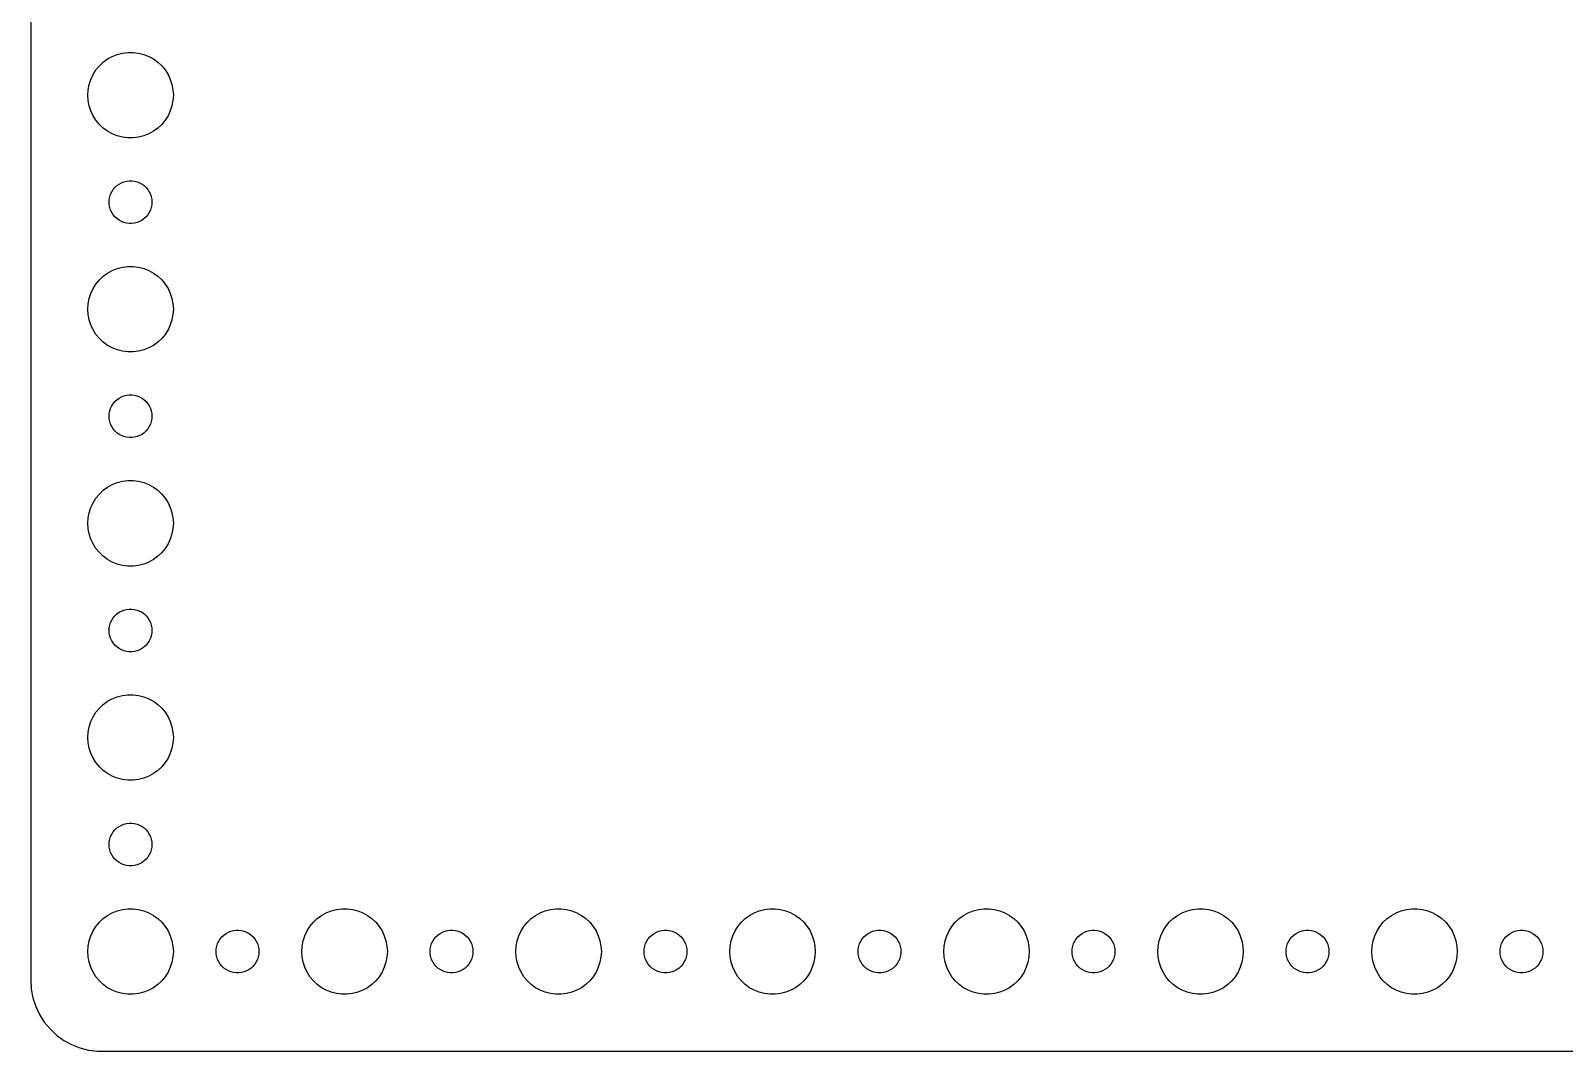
# Model space of a CAD drawing. Header units: metres. Extents: x -112 to 112, y -74 to 74.
# Drawn here: x -112 to -4.5, y -74.5 to -3 of the extents above; entities that cross this region are included whole.
import ezdxf

# ---------------------------------------------------------------- set-up
doc = ezdxf.new("R2010")
doc.units = ezdxf.units.M

msp = doc.modelspace()

# ---------------------------------------------------------------- linework, layer by layer
for p, q in [((-112, 69.5), (-112, -69.5)), ((-107.187, -5.44635), (-106.912, -5.18845)), ((-106.912, -5.18845), (-106.607, -4.96701)), ((-106.607, -4.96701), (-106.277, -4.78551)), ((-106.277, -4.78551), (-105.927, -4.64682)), ((-105.927, -4.64682), (-105.562, -4.55313)), ((-105.562, -4.55313), (-105.188, -4.50591)), ((-105.188, -4.50591), (-104.812, -4.50591)), ((-104.812, -4.50591), (-104.438, -4.55313)), ((-104.438, -4.55313), (-104.073, -4.64682)), ((-104.073, -4.64682), (-103.723, -4.78551)), ((-103.723, -4.78551), (-103.393, -4.96701)), ((-103.393, -4.96701), (-103.088, -5.18845)), ((-103.088, -5.18845), (-102.813, -5.44635)), ((-107.906, -6.75392), (-107.789, -6.39561)), ((-107.789, -6.39561), (-107.629, -6.05473)), ((-107.629, -6.05473), (-107.427, -5.73663)), ((-107.427, -5.73663), (-107.187, -5.44635)), ((-102.813, -5.44635), (-102.573, -5.73663)), ((-102.573, -5.73663), (-102.371, -6.05473)), ((-102.371, -6.05473), (-102.211, -6.39561)), ((-102.211, -6.39561), (-102.094, -6.75392)), ((-108, -7.5), (-107.976, -7.12399)), ((-107.976, -7.87599), (-108, -7.5)), ((-107.976, -7.12399), (-107.906, -6.75392)), ((-102.094, -6.75392), (-102.024, -7.12399)), ((-102.024, -7.12399), (-102, -7.5)), ((-102, -7.5), (-102.024, -7.87599)), ((-107.906, -8.24606), (-107.976, -7.87599)), ((-107.789, -8.60437), (-107.906, -8.24606)), ((-102.094, -8.24606), (-102.211, -8.60437)), ((-102.024, -7.87599), (-102.094, -8.24606)), ((-107.629, -8.94525), (-107.789, -8.60437)), ((-107.427, -9.26335), (-107.629, -8.94525)), ((-107.187, -9.55363), (-107.427, -9.26335)), ((-106.912, -9.81154), (-107.187, -9.55363)), ((-102.813, -9.55363), (-103.088, -9.81154)), ((-102.573, -9.26335), (-102.813, -9.55363)), ((-102.371, -8.94525), (-102.573, -9.26335)), ((-102.211, -8.60437), (-102.371, -8.94525)), ((-106.607, -10.033), (-106.912, -9.81154)), ((-106.277, -10.2145), (-106.607, -10.033)), ((-105.927, -10.3532), (-106.277, -10.2145)), ((-105.562, -10.4469), (-105.927, -10.3532)), ((-105.188, -10.4941), (-105.562, -10.4469)), ((-104.812, -10.4941), (-105.188, -10.4941)), ((-104.438, -10.4469), (-104.812, -10.4941)), ((-104.073, -10.3532), (-104.438, -10.4469)), ((-103.723, -10.2145), (-104.073, -10.3532)), ((-103.393, -10.033), (-103.723, -10.2145)), ((-103.088, -9.81154), (-103.393, -10.033)), ((-106.214, -14.1183), (-106.093, -13.9732)), ((-106.093, -13.9732), (-105.956, -13.8442)), ((-105.956, -13.8442), (-105.804, -13.7335)), ((-105.804, -13.7335), (-105.639, -13.6427)), ((-105.639, -13.6427), (-105.464, -13.5734)), ((-105.464, -13.5734), (-105.281, -13.5266)), ((-105.281, -13.5266), (-105.094, -13.5029)), ((-105.094, -13.5029), (-104.906, -13.5029)), ((-104.906, -13.5029), (-104.719, -13.5266)), ((-104.719, -13.5266), (-104.536, -13.5734)), ((-104.536, -13.5734), (-104.361, -13.6427)), ((-104.361, -13.6427), (-104.196, -13.7335)), ((-104.196, -13.7335), (-104.044, -13.8442)), ((-104.044, -13.8442), (-103.907, -13.9732)), ((-103.907, -13.9732), (-103.786, -14.1183)), ((-106.5, -15), (-106.488, -14.812)), ((-106.488, -15.188), (-106.5, -15)), ((-106.488, -14.812), (-106.453, -14.627)), ((-106.453, -14.627), (-106.395, -14.4478)), ((-106.395, -14.4478), (-106.314, -14.2774)), ((-106.314, -14.2774), (-106.214, -14.1183)), ((-103.786, -14.1183), (-103.686, -14.2774)), ((-103.686, -14.2774), (-103.605, -14.4478)), ((-103.605, -14.4478), (-103.547, -14.627)), ((-103.547, -14.627), (-103.512, -14.812)), ((-103.512, -14.812), (-103.5, -15)), ((-103.5, -15), (-103.512, -15.188)), ((-106.453, -15.373), (-106.488, -15.188)), ((-106.395, -15.5522), (-106.453, -15.373)), ((-106.314, -15.7226), (-106.395, -15.5522)), ((-106.214, -15.8817), (-106.314, -15.7226)), ((-106.093, -16.0268), (-106.214, -15.8817)), ((-105.956, -16.1558), (-106.093, -16.0268)), ((-103.907, -16.0268), (-104.044, -16.1558)), ((-103.786, -15.8817), (-103.907, -16.0268)), ((-103.686, -15.7226), (-103.786, -15.8817)), ((-103.605, -15.5522), (-103.686, -15.7226)), ((-103.547, -15.373), (-103.605, -15.5522)), ((-103.512, -15.188), (-103.547, -15.373)), ((-105.804, -16.2665), (-105.956, -16.1558)), ((-105.639, -16.3572), (-105.804, -16.2665)), ((-105.464, -16.4266), (-105.639, -16.3572)), ((-105.281, -16.4734), (-105.464, -16.4266)), ((-105.094, -16.497), (-105.281, -16.4734)), ((-104.906, -16.497), (-105.094, -16.497)), ((-104.719, -16.4734), (-104.906, -16.497)), ((-104.536, -16.4266), (-104.719, -16.4734)), ((-104.361, -16.3572), (-104.536, -16.4266)), ((-104.196, -16.2665), (-104.361, -16.3572)), ((-104.044, -16.1558), (-104.196, -16.2665)), ((-107.187, -20.4464), (-106.912, -20.1884)), ((-106.912, -20.1884), (-106.607, -19.967)), ((-106.607, -19.967), (-106.277, -19.7855)), ((-106.277, -19.7855), (-105.927, -19.6468)), ((-105.927, -19.6468), (-105.562, -19.5531)), ((-105.562, -19.5531), (-105.188, -19.5059)), ((-105.188, -19.5059), (-104.812, -19.5059)), ((-104.812, -19.5059), (-104.438, -19.5531)), ((-104.438, -19.5531), (-104.073, -19.6468)), ((-104.073, -19.6468), (-103.723, -19.7855)), ((-103.723, -19.7855), (-103.393, -19.967)), ((-103.393, -19.967), (-103.088, -20.1884)), ((-103.088, -20.1884), (-102.813, -20.4464)), ((-107.906, -21.7539), (-107.789, -21.3956)), ((-107.789, -21.3956), (-107.629, -21.0547)), ((-107.629, -21.0547), (-107.427, -20.7366)), ((-107.427, -20.7366), (-107.187, -20.4464)), ((-102.813, -20.4464), (-102.573, -20.7366)), ((-102.573, -20.7366), (-102.371, -21.0547)), ((-102.371, -21.0547), (-102.211, -21.3956)), ((-102.211, -21.3956), (-102.094, -21.7539)), ((-108, -22.5), (-107.976, -22.124)), ((-107.976, -22.876), (-108, -22.5)), ((-107.976, -22.124), (-107.906, -21.7539)), ((-102.094, -21.7539), (-102.024, -22.124)), ((-102.024, -22.124), (-102, -22.5)), ((-102, -22.5), (-102.024, -22.876)), ((-107.906, -23.2461), (-107.976, -22.876)), ((-107.789, -23.6044), (-107.906, -23.2461)), ((-107.629, -23.9453), (-107.789, -23.6044)), ((-102.211, -23.6044), (-102.371, -23.9453)), ((-102.094, -23.2461), (-102.211, -23.6044)), ((-102.024, -22.876), (-102.094, -23.2461)), ((-107.427, -24.2634), (-107.629, -23.9453)), ((-107.187, -24.5536), (-107.427, -24.2634)), ((-106.912, -24.8115), (-107.187, -24.5536)), ((-102.813, -24.5536), (-103.088, -24.8115)), ((-102.573, -24.2634), (-102.813, -24.5536)), ((-102.371, -23.9453), (-102.573, -24.2634)), ((-106.607, -25.033), (-106.912, -24.8115)), ((-106.277, -25.2145), (-106.607, -25.033)), ((-105.927, -25.3532), (-106.277, -25.2145)), ((-105.562, -25.4469), (-105.927, -25.3532)), ((-105.188, -25.4941), (-105.562, -25.4469)), ((-104.812, -25.4941), (-105.188, -25.4941)), ((-104.438, -25.4469), (-104.812, -25.4941)), ((-104.073, -25.3532), (-104.438, -25.4469)), ((-103.723, -25.2145), (-104.073, -25.3532)), ((-103.393, -25.033), (-103.723, -25.2145)), ((-103.088, -24.8115), (-103.393, -25.033)), ((-106.214, -29.1183), (-106.093, -28.9732)), ((-106.093, -28.9732), (-105.956, -28.8442)), ((-105.956, -28.8442), (-105.804, -28.7335)), ((-105.804, -28.7335), (-105.639, -28.6427)), ((-105.639, -28.6427), (-105.464, -28.5734)), ((-105.464, -28.5734), (-105.281, -28.5266)), ((-105.281, -28.5266), (-105.094, -28.503)), ((-105.094, -28.503), (-104.906, -28.503)), ((-104.906, -28.503), (-104.719, -28.5266)), ((-104.719, -28.5266), (-104.536, -28.5734)), ((-104.536, -28.5734), (-104.361, -28.6427)), ((-104.361, -28.6427), (-104.196, -28.7335)), ((-104.196, -28.7335), (-104.044, -28.8442)), ((-104.044, -28.8442), (-103.907, -28.9732)), ((-103.907, -28.9732), (-103.786, -29.1183)), ((-106.5, -30), (-106.488, -29.812)), ((-106.488, -30.188), (-106.5, -30)), ((-106.488, -29.812), (-106.453, -29.627)), ((-106.453, -29.627), (-106.395, -29.4478)), ((-106.395, -29.4478), (-106.314, -29.2774)), ((-106.314, -29.2774), (-106.214, -29.1183)), ((-103.786, -29.1183), (-103.686, -29.2774)), ((-103.686, -29.2774), (-103.605, -29.4478)), ((-103.605, -29.4478), (-103.547, -29.627)), ((-103.547, -29.627), (-103.512, -29.812)), ((-103.512, -29.812), (-103.5, -30)), ((-103.5, -30), (-103.512, -30.188)), ((-106.453, -30.373), (-106.488, -30.188)), ((-106.395, -30.5522), (-106.453, -30.373)), ((-106.314, -30.7226), (-106.395, -30.5522)), ((-106.214, -30.8817), (-106.314, -30.7226)), ((-106.093, -31.0268), (-106.214, -30.8817)), ((-105.956, -31.1558), (-106.093, -31.0268)), ((-105.804, -31.2665), (-105.956, -31.1558)), ((-104.044, -31.1558), (-104.196, -31.2665)), ((-103.907, -31.0268), (-104.044, -31.1558)), ((-103.786, -30.8817), (-103.907, -31.0268)), ((-103.686, -30.7226), (-103.786, -30.8817)), ((-103.605, -30.5522), (-103.686, -30.7226)), ((-103.547, -30.373), (-103.605, -30.5522)), ((-103.512, -30.188), (-103.547, -30.373)), ((-105.639, -31.3572), (-105.804, -31.2665)), ((-105.464, -31.4266), (-105.639, -31.3572)), ((-105.281, -31.4734), (-105.464, -31.4266)), ((-105.094, -31.497), (-105.281, -31.4734)), ((-104.906, -31.497), (-105.094, -31.497)), ((-104.719, -31.4734), (-104.906, -31.497)), ((-104.536, -31.4266), (-104.719, -31.4734)), ((-104.361, -31.3572), (-104.536, -31.4266)), ((-104.196, -31.2665), (-104.361, -31.3572)), ((-107.427, -35.7366), (-107.187, -35.4464)), ((-107.187, -35.4464), (-106.912, -35.1885)), ((-106.912, -35.1885), (-106.607, -34.967)), ((-106.607, -34.967), (-106.277, -34.7855)), ((-106.277, -34.7855), (-105.927, -34.6468)), ((-105.927, -34.6468), (-105.562, -34.5531)), ((-105.562, -34.5531), (-105.188, -34.5059)), ((-105.188, -34.5059), (-104.812, -34.5059)), ((-104.812, -34.5059), (-104.438, -34.5531)), ((-104.438, -34.5531), (-104.073, -34.6468)), ((-104.073, -34.6468), (-103.723, -34.7855)), ((-103.723, -34.7855), (-103.393, -34.967)), ((-103.393, -34.967), (-103.088, -35.1885)), ((-103.088, -35.1885), (-102.813, -35.4464)), ((-102.813, -35.4464), (-102.573, -35.7366)), ((-107.906, -36.7539), (-107.789, -36.3956)), ((-107.789, -36.3956), (-107.629, -36.0547)), ((-107.629, -36.0547), (-107.427, -35.7366)), ((-102.573, -35.7366), (-102.371, -36.0547)), ((-102.371, -36.0547), (-102.211, -36.3956)), ((-102.211, -36.3956), (-102.094, -36.7539)), ((-108, -37.5), (-107.976, -37.124)), ((-107.976, -37.876), (-108, -37.5)), ((-107.976, -37.124), (-107.906, -36.7539)), ((-102.094, -36.7539), (-102.024, -37.124)), ((-102.024, -37.124), (-102, -37.5)), ((-102, -37.5), (-102.024, -37.876)), ((-107.906, -38.2461), (-107.976, -37.876)), ((-107.789, -38.6044), (-107.906, -38.2461)), ((-107.629, -38.9453), (-107.789, -38.6044)), ((-102.211, -38.6044), (-102.371, -38.9453)), ((-102.094, -38.2461), (-102.211, -38.6044)), ((-102.024, -37.876), (-102.094, -38.2461)), ((-107.427, -39.2634), (-107.629, -38.9453)), ((-107.187, -39.5536), (-107.427, -39.2634)), ((-106.912, -39.8115), (-107.187, -39.5536)), ((-102.813, -39.5536), (-103.088, -39.8115)), ((-102.573, -39.2634), (-102.813, -39.5536)), ((-102.371, -38.9453), (-102.573, -39.2634)), ((-106.607, -40.033), (-106.912, -39.8115)), ((-106.277, -40.2145), (-106.607, -40.033)), ((-105.927, -40.3532), (-106.277, -40.2145)), ((-105.562, -40.4469), (-105.927, -40.3532)), ((-105.188, -40.4941), (-105.562, -40.4469)), ((-104.812, -40.4941), (-105.188, -40.4941)), ((-104.438, -40.4469), (-104.812, -40.4941)), ((-104.073, -40.3532), (-104.438, -40.4469)), ((-103.723, -40.2145), (-104.073, -40.3532)), ((-103.393, -40.033), (-103.723, -40.2145)), ((-103.088, -39.8115), (-103.393, -40.033)), ((-106.214, -44.1183), (-106.093, -43.9732)), ((-106.093, -43.9732), (-105.956, -43.8442)), ((-105.956, -43.8442), (-105.804, -43.7335)), ((-105.804, -43.7335), (-105.639, -43.6428)), ((-105.639, -43.6428), (-105.464, -43.5734)), ((-105.464, -43.5734), (-105.281, -43.5266)), ((-105.281, -43.5266), (-105.094, -43.503)), ((-105.094, -43.503), (-104.906, -43.503)), ((-104.906, -43.503), (-104.719, -43.5266)), ((-104.719, -43.5266), (-104.536, -43.5734)), ((-104.536, -43.5734), (-104.361, -43.6428)), ((-104.361, -43.6428), (-104.196, -43.7335)), ((-104.196, -43.7335), (-104.044, -43.8442)), ((-104.044, -43.8442), (-103.907, -43.9732)), ((-103.907, -43.9732), (-103.786, -44.1183)), ((-106.5, -45), (-106.488, -44.812)), ((-106.488, -45.188), (-106.5, -45)), ((-106.488, -44.812), (-106.453, -44.627)), ((-106.453, -44.627), (-106.395, -44.4478)), ((-106.395, -44.4478), (-106.314, -44.2774)), ((-106.314, -44.2774), (-106.214, -44.1183)), ((-103.786, -44.1183), (-103.686, -44.2774)), ((-103.686, -44.2774), (-103.605, -44.4478)), ((-103.605, -44.4478), (-103.547, -44.627)), ((-103.547, -44.627), (-103.512, -44.812)), ((-103.512, -44.812), (-103.5, -45)), ((-103.5, -45), (-103.512, -45.188)), ((-106.453, -45.373), (-106.488, -45.188)), ((-106.395, -45.5522), (-106.453, -45.373)), ((-106.314, -45.7226), (-106.395, -45.5522)), ((-106.214, -45.8817), (-106.314, -45.7226)), ((-106.093, -46.0268), (-106.214, -45.8817)), ((-105.956, -46.1558), (-106.093, -46.0268)), ((-105.804, -46.2665), (-105.956, -46.1558)), ((-104.044, -46.1558), (-104.196, -46.2665)), ((-103.907, -46.0268), (-104.044, -46.1558)), ((-103.786, -45.8817), (-103.907, -46.0268)), ((-103.686, -45.7226), (-103.786, -45.8817)), ((-103.605, -45.5522), (-103.686, -45.7226)), ((-103.547, -45.373), (-103.605, -45.5522)), ((-103.512, -45.188), (-103.547, -45.373)), ((-105.639, -46.3572), (-105.804, -46.2665)), ((-105.464, -46.4266), (-105.639, -46.3572)), ((-105.281, -46.4734), (-105.464, -46.4266)), ((-105.094, -46.497), (-105.281, -46.4734)), ((-104.906, -46.497), (-105.094, -46.497)), ((-104.719, -46.4734), (-104.906, -46.497)), ((-104.536, -46.4266), (-104.719, -46.4734)), ((-104.361, -46.3572), (-104.536, -46.4266)), ((-104.196, -46.2665), (-104.361, -46.3572)), ((-107.427, -50.7366), (-107.187, -50.4464)), ((-107.187, -50.4464), (-106.912, -50.1885)), ((-106.912, -50.1885), (-106.607, -49.967)), ((-106.607, -49.967), (-106.277, -49.7855)), ((-106.277, -49.7855), (-105.927, -49.6468)), ((-105.927, -49.6468), (-105.562, -49.5531)), ((-105.562, -49.5531), (-105.188, -49.5059)), ((-105.188, -49.5059), (-104.812, -49.5059)), ((-104.812, -49.5059), (-104.438, -49.5531)), ((-104.438, -49.5531), (-104.073, -49.6468)), ((-104.073, -49.6468), (-103.723, -49.7855)), ((-103.723, -49.7855), (-103.393, -49.967)), ((-103.393, -49.967), (-103.088, -50.1885)), ((-103.088, -50.1885), (-102.813, -50.4464)), ((-102.813, -50.4464), (-102.573, -50.7366)), ((-107.906, -51.7539), (-107.789, -51.3956)), ((-107.789, -51.3956), (-107.629, -51.0547)), ((-107.629, -51.0547), (-107.427, -50.7366)), ((-102.573, -50.7366), (-102.371, -51.0547)), ((-102.371, -51.0547), (-102.211, -51.3956)), ((-102.211, -51.3956), (-102.094, -51.7539)), ((-108, -52.5), (-107.976, -52.124)), ((-107.976, -52.876), (-108, -52.5)), ((-107.976, -52.124), (-107.906, -51.7539)), ((-102.094, -51.7539), (-102.024, -52.124)), ((-102.024, -52.124), (-102, -52.5)), ((-102, -52.5), (-102.024, -52.876)), ((-107.906, -53.2461), (-107.976, -52.876)), ((-107.789, -53.6044), (-107.906, -53.2461)), ((-107.629, -53.9453), (-107.789, -53.6044)), ((-102.211, -53.6044), (-102.371, -53.9453)), ((-102.094, -53.2461), (-102.211, -53.6044)), ((-102.024, -52.876), (-102.094, -53.2461)), ((-107.427, -54.2634), (-107.629, -53.9453)), ((-107.187, -54.5536), (-107.427, -54.2634)), ((-106.912, -54.8115), (-107.187, -54.5536)), ((-106.607, -55.033), (-106.912, -54.8115)), ((-103.088, -54.8115), (-103.393, -55.033)), ((-102.813, -54.5536), (-103.088, -54.8115)), ((-102.573, -54.2634), (-102.813, -54.5536)), ((-102.371, -53.9453), (-102.573, -54.2634)), ((-106.277, -55.2145), (-106.607, -55.033)), ((-105.927, -55.3532), (-106.277, -55.2145)), ((-105.562, -55.4469), (-105.927, -55.3532)), ((-105.188, -55.4941), (-105.562, -55.4469)), ((-104.812, -55.4941), (-105.188, -55.4941)), ((-104.438, -55.4469), (-104.812, -55.4941)), ((-104.073, -55.3532), (-104.438, -55.4469)), ((-103.723, -55.2145), (-104.073, -55.3532)), ((-103.393, -55.033), (-103.723, -55.2145)), ((-106.314, -59.2774), (-106.214, -59.1183)), ((-106.214, -59.1183), (-106.093, -58.9732)), ((-106.093, -58.9732), (-105.956, -58.8442)), ((-105.956, -58.8442), (-105.804, -58.7335)), ((-105.804, -58.7335), (-105.639, -58.6428)), ((-105.639, -58.6428), (-105.464, -58.5734)), ((-105.464, -58.5734), (-105.281, -58.5266)), ((-105.281, -58.5266), (-105.094, -58.503)), ((-105.094, -58.503), (-104.906, -58.503)), ((-104.906, -58.503), (-104.719, -58.5266)), ((-104.719, -58.5266), (-104.536, -58.5734)), ((-104.536, -58.5734), (-104.361, -58.6428)), ((-104.361, -58.6428), (-104.196, -58.7335)), ((-104.196, -58.7335), (-104.044, -58.8442)), ((-104.044, -58.8442), (-103.907, -58.9732)), ((-103.907, -58.9732), (-103.786, -59.1183)), ((-103.786, -59.1183), (-103.686, -59.2774)), ((-106.5, -60), (-106.488, -59.812)), ((-106.488, -60.188), (-106.5, -60)), ((-106.488, -59.812), (-106.453, -59.627)), ((-106.453, -60.373), (-106.488, -60.188)), ((-106.453, -59.627), (-106.395, -59.4478)), ((-106.395, -59.4478), (-106.314, -59.2774)), ((-103.686, -59.2774), (-103.605, -59.4478)), ((-103.605, -59.4478), (-103.547, -59.627)), ((-103.547, -59.627), (-103.512, -59.812)), ((-103.512, -60.188), (-103.547, -60.373)), ((-103.512, -59.812), (-103.5, -60)), ((-103.5, -60), (-103.512, -60.188)), ((-106.395, -60.5522), (-106.453, -60.373)), ((-106.314, -60.7226), (-106.395, -60.5522)), ((-106.214, -60.8817), (-106.314, -60.7226)), ((-106.093, -61.0268), (-106.214, -60.8817)), ((-105.956, -61.1558), (-106.093, -61.0268)), ((-105.804, -61.2665), (-105.956, -61.1558)), ((-105.639, -61.3572), (-105.804, -61.2665)), ((-104.196, -61.2665), (-104.361, -61.3572)), ((-104.044, -61.1558), (-104.196, -61.2665)), ((-103.907, -61.0268), (-104.044, -61.1558)), ((-103.786, -60.8817), (-103.907, -61.0268)), ((-103.686, -60.7226), (-103.786, -60.8817)), ((-103.605, -60.5522), (-103.686, -60.7226)), ((-103.547, -60.373), (-103.605, -60.5522)), ((-105.464, -61.4266), (-105.639, -61.3572)), ((-105.281, -61.4734), (-105.464, -61.4266)), ((-105.094, -61.497), (-105.281, -61.4734)), ((-104.906, -61.497), (-105.094, -61.497)), ((-104.719, -61.4734), (-104.906, -61.497)), ((-104.536, -61.4266), (-104.719, -61.4734)), ((-104.361, -61.3572), (-104.536, -61.4266)), ((-107.427, -65.7366), (-107.187, -65.4464)), ((-107.187, -65.4464), (-106.912, -65.1885)), ((-106.912, -65.1885), (-106.607, -64.967)), ((-106.607, -64.967), (-106.277, -64.7855)), ((-106.277, -64.7855), (-105.927, -64.6468)), ((-105.927, -64.6468), (-105.562, -64.5531)), ((-105.562, -64.5531), (-105.188, -64.5059)), ((-105.188, -64.5059), (-104.812, -64.5059)), ((-104.812, -64.5059), (-104.438, -64.5531)), ((-104.438, -64.5531), (-104.073, -64.6468)), ((-104.073, -64.6468), (-103.723, -64.7855)), ((-103.723, -64.7855), (-103.393, -64.967)), ((-103.393, -64.967), (-103.088, -65.1885)), ((-103.088, -65.1885), (-102.813, -65.4464)), ((-102.813, -65.4464), (-102.573, -65.7366)), ((-92.427, -65.7366), (-92.1869, -65.4464)), ((-92.1869, -65.4464), (-91.9123, -65.1885)), ((-91.9123, -65.1885), (-91.6075, -64.967)), ((-91.6075, -64.967), (-91.2773, -64.7855)), ((-91.2773, -64.7855), (-90.927, -64.6468)), ((-90.927, -64.6468), (-90.5621, -64.5531)), ((-90.5621, -64.5531), (-90.1884, -64.5059)), ((-90.1884, -64.5059), (-89.8116, -64.5059)), ((-89.8116, -64.5059), (-89.4379, -64.5531)), ((-89.4379, -64.5531), (-89.073, -64.6468)), ((-89.073, -64.6468), (-88.7227, -64.7855)), ((-88.7227, -64.7855), (-88.3925, -64.967)), ((-88.3925, -64.967), (-88.0877, -65.1885)), ((-88.0877, -65.1885), (-87.8131, -65.4464)), ((-87.8131, -65.4464), (-87.573, -65.7366)), ((-77.427, -65.7366), (-77.1869, -65.4464)), ((-77.1869, -65.4464), (-76.9123, -65.1885)), ((-76.9123, -65.1885), (-76.6075, -64.967)), ((-76.6075, -64.967), (-76.2773, -64.7855)), ((-76.2773, -64.7855), (-75.927, -64.6468)), ((-75.927, -64.6468), (-75.5621, -64.5531)), ((-75.5621, -64.5531), (-75.1884, -64.5059)), ((-75.1884, -64.5059), (-74.8116, -64.5059)), ((-74.8116, -64.5059), (-74.4379, -64.5531)), ((-74.4379, -64.5531), (-74.073, -64.6468)), ((-74.073, -64.6468), (-73.7227, -64.7855)), ((-73.7227, -64.7855), (-73.3925, -64.967)), ((-73.3925, -64.967), (-73.0877, -65.1885)), ((-73.0877, -65.1885), (-72.8131, -65.4464)), ((-72.8131, -65.4464), (-72.573, -65.7366)), ((-62.427, -65.7366), (-62.1869, -65.4464)), ((-62.1869, -65.4464), (-61.9123, -65.1885)), ((-61.9123, -65.1885), (-61.6075, -64.967)), ((-61.6075, -64.967), (-61.2773, -64.7855)), ((-61.2773, -64.7855), (-60.927, -64.6468)), ((-60.927, -64.6468), (-60.5621, -64.5531)), ((-60.5621, -64.5531), (-60.1884, -64.5059)), ((-60.1884, -64.5059), (-59.8116, -64.5059)), ((-59.8116, -64.5059), (-59.4379, -64.5531)), ((-59.4379, -64.5531), (-59.0729, -64.6468)), ((-59.0729, -64.6468), (-58.7227, -64.7855)), ((-58.7227, -64.7855), (-58.3925, -64.967)), ((-58.3925, -64.967), (-58.0877, -65.1885)), ((-58.0877, -65.1885), (-57.8131, -65.4464)), ((-57.8131, -65.4464), (-57.5729, -65.7366)), ((-47.427, -65.7366), (-47.1869, -65.4464)), ((-47.1869, -65.4464), (-46.9123, -65.1885)), ((-46.9123, -65.1885), (-46.6075, -64.967)), ((-46.6075, -64.967), (-46.2773, -64.7855)), ((-46.2773, -64.7855), (-45.927, -64.6468)), ((-45.927, -64.6468), (-45.5621, -64.5531)), ((-45.5621, -64.5531), (-45.1884, -64.5059)), ((-45.1884, -64.5059), (-44.8116, -64.5059)), ((-44.8116, -64.5059), (-44.4379, -64.5531)), ((-44.4379, -64.5531), (-44.0729, -64.6468)), ((-44.0729, -64.6468), (-43.7227, -64.7855)), ((-43.7227, -64.7855), (-43.3925, -64.967)), ((-43.3925, -64.967), (-43.0877, -65.1885)), ((-43.0877, -65.1885), (-42.8131, -65.4464)), ((-42.8131, -65.4464), (-42.5729, -65.7366)), ((-32.427, -65.7366), (-32.1869, -65.4464)), ((-32.1869, -65.4464), (-31.9123, -65.1885)), ((-31.9123, -65.1885), (-31.6075, -64.967)), ((-31.6075, -64.967), (-31.2773, -64.7855)), ((-31.2773, -64.7855), (-30.927, -64.6468)), ((-30.927, -64.6468), (-30.5621, -64.5531)), ((-30.5621, -64.5531), (-30.1884, -64.5059)), ((-30.1884, -64.5059), (-29.8116, -64.5059)), ((-29.8116, -64.5059), (-29.4379, -64.5531)), ((-29.4379, -64.5531), (-29.0729, -64.6468)), ((-29.0729, -64.6468), (-28.7227, -64.7855)), ((-28.7227, -64.7855), (-28.3925, -64.967)), ((-28.3925, -64.967), (-28.0877, -65.1885)), ((-28.0877, -65.1885), (-27.8131, -65.4464)), ((-27.8131, -65.4464), (-27.5729, -65.7366)), ((-17.427, -65.7366), (-17.1869, -65.4464)), ((-17.1869, -65.4464), (-16.9123, -65.1885)), ((-16.9123, -65.1885), (-16.6075, -64.967)), ((-16.6075, -64.967), (-16.2773, -64.7855)), ((-16.2773, -64.7855), (-15.927, -64.6468)), ((-15.927, -64.6468), (-15.5621, -64.5531)), ((-15.5621, -64.5531), (-15.1884, -64.5059)), ((-15.1884, -64.5059), (-14.8116, -64.5059)), ((-14.8116, -64.5059), (-14.4379, -64.5531)), ((-14.4379, -64.5531), (-14.0729, -64.6468)), ((-14.0729, -64.6468), (-13.7227, -64.7855)), ((-13.7227, -64.7855), (-13.3925, -64.967)), ((-13.3925, -64.967), (-13.0877, -65.1885)), ((-13.0877, -65.1885), (-12.8131, -65.4464)), ((-12.8131, -65.4464), (-12.5729, -65.7366)), ((-107.906, -66.7539), (-107.789, -66.3956)), ((-107.789, -66.3956), (-107.629, -66.0547)), ((-107.629, -66.0547), (-107.427, -65.7366)), ((-102.573, -65.7366), (-102.371, -66.0547)), ((-102.371, -66.0547), (-102.211, -66.3956)), ((-102.211, -66.3956), (-102.094, -66.7539)), ((-98.8145, -66.7774), (-98.7135, -66.6183)), ((-98.7135, -66.6183), (-98.5934, -66.4732)), ((-98.5934, -66.4732), (-98.4561, -66.3442)), ((-98.4561, -66.3442), (-98.3037, -66.2335)), ((-98.3037, -66.2335), (-98.1387, -66.1428)), ((-98.1387, -66.1428), (-97.9635, -66.0734)), ((-97.9635, -66.0734), (-97.7811, -66.0266)), ((-97.7811, -66.0266), (-97.5942, -66.003)), ((-97.5942, -66.003), (-97.4058, -66.003)), ((-97.4058, -66.003), (-97.2189, -66.0266)), ((-97.2189, -66.0266), (-97.0365, -66.0734)), ((-97.0365, -66.0734), (-96.8613, -66.1428)), ((-96.8613, -66.1428), (-96.6963, -66.2335)), ((-96.6963, -66.2335), (-96.5439, -66.3442)), ((-96.5439, -66.3442), (-96.4065, -66.4732)), ((-96.4065, -66.4732), (-96.2865, -66.6183)), ((-96.2865, -66.6183), (-96.1855, -66.7774)), ((-92.9057, -66.7539), (-92.7893, -66.3956)), ((-92.7893, -66.3956), (-92.6289, -66.0547)), ((-92.6289, -66.0547), (-92.427, -65.7366)), ((-87.573, -65.7366), (-87.3711, -66.0547)), ((-87.3711, -66.0547), (-87.2107, -66.3956)), ((-87.2107, -66.3956), (-87.0943, -66.7539)), ((-83.8145, -66.7774), (-83.7135, -66.6183)), ((-83.7135, -66.6183), (-83.5934, -66.4732)), ((-83.5934, -66.4732), (-83.4561, -66.3442)), ((-83.4561, -66.3442), (-83.3037, -66.2335)), ((-83.3037, -66.2335), (-83.1387, -66.1428)), ((-83.1387, -66.1428), (-82.9635, -66.0734)), ((-82.9635, -66.0734), (-82.7811, -66.0266)), ((-82.7811, -66.0266), (-82.5942, -66.003)), ((-82.5942, -66.003), (-82.4058, -66.003)), ((-82.4058, -66.003), (-82.2189, -66.0266)), ((-82.2189, -66.0266), (-82.0365, -66.0734)), ((-82.0365, -66.0734), (-81.8613, -66.1428)), ((-81.8613, -66.1428), (-81.6963, -66.2335)), ((-81.6963, -66.2335), (-81.5439, -66.3442)), ((-81.5439, -66.3442), (-81.4065, -66.4732)), ((-81.4065, -66.4732), (-81.2865, -66.6183)), ((-81.2865, -66.6183), (-81.1855, -66.7774)), ((-77.9057, -66.7539), (-77.7893, -66.3956)), ((-77.7893, -66.3956), (-77.6289, -66.0547)), ((-77.6289, -66.0547), (-77.427, -65.7366)), ((-72.573, -65.7366), (-72.3711, -66.0547)), ((-72.3711, -66.0547), (-72.2107, -66.3956)), ((-72.2107, -66.3956), (-72.0943, -66.7539)), ((-68.8145, -66.7774), (-68.7135, -66.6183)), ((-68.7135, -66.6183), (-68.5934, -66.4732)), ((-68.5934, -66.4732), (-68.4561, -66.3442)), ((-68.4561, -66.3442), (-68.3037, -66.2335)), ((-68.3037, -66.2335), (-68.1387, -66.1428)), ((-68.1387, -66.1428), (-67.9635, -66.0734)), ((-67.9635, -66.0734), (-67.7811, -66.0266)), ((-67.7811, -66.0266), (-67.5942, -66.003)), ((-67.5942, -66.003), (-67.4058, -66.003)), ((-67.4058, -66.003), (-67.2189, -66.0266)), ((-67.2189, -66.0266), (-67.0365, -66.0734)), ((-67.0365, -66.0734), (-66.8613, -66.1428)), ((-66.8613, -66.1428), (-66.6963, -66.2335)), ((-66.6963, -66.2335), (-66.5439, -66.3442)), ((-66.5439, -66.3442), (-66.4065, -66.4732)), ((-66.4065, -66.4732), (-66.2865, -66.6183)), ((-66.2865, -66.6183), (-66.1855, -66.7774)), ((-62.9057, -66.7539), (-62.7893, -66.3956)), ((-62.7893, -66.3956), (-62.6289, -66.0547)), ((-62.6289, -66.0547), (-62.427, -65.7366)), ((-57.5729, -65.7366), (-57.3711, -66.0547)), ((-57.3711, -66.0547), (-57.2107, -66.3956)), ((-57.2107, -66.3956), (-57.0942, -66.7539)), ((-53.8145, -66.7774), (-53.7135, -66.6183)), ((-53.7135, -66.6183), (-53.5934, -66.4732)), ((-53.5934, -66.4732), (-53.4561, -66.3442)), ((-53.4561, -66.3442), (-53.3037, -66.2335)), ((-53.3037, -66.2335), (-53.1387, -66.1428)), ((-53.1387, -66.1428), (-52.9635, -66.0734)), ((-52.9635, -66.0734), (-52.7811, -66.0266)), ((-52.7811, -66.0266), (-52.5942, -66.003)), ((-52.5942, -66.003), (-52.4058, -66.003)), ((-52.4058, -66.003), (-52.2189, -66.0266)), ((-52.2189, -66.0266), (-52.0365, -66.0734)), ((-52.0365, -66.0734), (-51.8613, -66.1428)), ((-51.8613, -66.1428), (-51.6963, -66.2335)), ((-51.6963, -66.2335), (-51.5439, -66.3442)), ((-51.5439, -66.3442), (-51.4065, -66.4732)), ((-51.4065, -66.4732), (-51.2865, -66.6183)), ((-51.2865, -66.6183), (-51.1855, -66.7774)), ((-47.9057, -66.7539), (-47.7893, -66.3956)), ((-47.7893, -66.3956), (-47.6289, -66.0547)), ((-47.6289, -66.0547), (-47.427, -65.7366)), ((-42.5729, -65.7366), (-42.3711, -66.0547)), ((-42.3711, -66.0547), (-42.2107, -66.3956)), ((-42.2107, -66.3956), (-42.0942, -66.7539)), ((-38.8145, -66.7774), (-38.7135, -66.6183)), ((-38.7135, -66.6183), (-38.5934, -66.4732)), ((-38.5934, -66.4732), (-38.4561, -66.3442)), ((-38.4561, -66.3442), (-38.3037, -66.2335)), ((-38.3037, -66.2335), (-38.1387, -66.1428)), ((-38.1387, -66.1428), (-37.9635, -66.0734)), ((-37.9635, -66.0734), (-37.7811, -66.0266)), ((-37.7811, -66.0266), (-37.5942, -66.003)), ((-37.5942, -66.003), (-37.4058, -66.003)), ((-37.4058, -66.003), (-37.2189, -66.0266)), ((-37.2189, -66.0266), (-37.0365, -66.0734)), ((-37.0365, -66.0734), (-36.8613, -66.1428)), ((-36.8613, -66.1428), (-36.6963, -66.2335)), ((-36.6963, -66.2335), (-36.5439, -66.3442)), ((-36.5439, -66.3442), (-36.4065, -66.4732)), ((-36.4065, -66.4732), (-36.2865, -66.6183)), ((-36.2865, -66.6183), (-36.1855, -66.7774)), ((-32.9057, -66.7539), (-32.7893, -66.3956)), ((-32.7893, -66.3956), (-32.6289, -66.0547)), ((-32.6289, -66.0547), (-32.427, -65.7366)), ((-27.5729, -65.7366), (-27.3711, -66.0547)), ((-27.3711, -66.0547), (-27.2107, -66.3956)), ((-27.2107, -66.3956), (-27.0942, -66.7539)), ((-23.8145, -66.7774), (-23.7135, -66.6183)), ((-23.7135, -66.6183), (-23.5934, -66.4732)), ((-23.5934, -66.4732), (-23.4561, -66.3442)), ((-23.4561, -66.3442), (-23.3037, -66.2335)), ((-23.3037, -66.2335), (-23.1387, -66.1428)), ((-23.1387, -66.1428), (-22.9635, -66.0734)), ((-22.9635, -66.0734), (-22.7811, -66.0266)), ((-22.7811, -66.0266), (-22.5942, -66.003)), ((-22.5942, -66.003), (-22.4058, -66.003)), ((-22.4058, -66.003), (-22.2189, -66.0266)), ((-22.2189, -66.0266), (-22.0365, -66.0734)), ((-22.0365, -66.0734), (-21.8613, -66.1428)), ((-21.8613, -66.1428), (-21.6963, -66.2335)), ((-21.6963, -66.2335), (-21.5439, -66.3442)), ((-21.5439, -66.3442), (-21.4065, -66.4732)), ((-21.4065, -66.4732), (-21.2865, -66.6183)), ((-21.2865, -66.6183), (-21.1855, -66.7774)), ((-17.9057, -66.7539), (-17.7893, -66.3956)), ((-17.7893, -66.3956), (-17.6289, -66.0547)), ((-17.6289, -66.0547), (-17.427, -65.7366)), ((-12.5729, -65.7366), (-12.3711, -66.0547)), ((-12.3711, -66.0547), (-12.2107, -66.3956)), ((-12.2107, -66.3956), (-12.0942, -66.7539)), ((-8.81445, -66.7774), (-8.71352, -66.6183)), ((-8.71352, -66.6183), (-8.59344, -66.4732)), ((-8.59344, -66.4732), (-8.45613, -66.3442)), ((-8.45613, -66.3442), (-8.30373, -66.2335)), ((-8.30373, -66.2335), (-8.13866, -66.1428)), ((-8.13866, -66.1428), (-7.96352, -66.0734)), ((-7.96352, -66.0734), (-7.78107, -66.0266)), ((-7.78107, -66.0266), (-7.59418, -66.003)), ((-7.59418, -66.003), (-7.40581, -66.003)), ((-7.40581, -66.003), (-7.21892, -66.0266)), ((-7.21892, -66.0266), (-7.03647, -66.0734)), ((-7.03647, -66.0734), (-6.86133, -66.1428)), ((-6.86133, -66.1428), (-6.69626, -66.2335)), ((-6.69626, -66.2335), (-6.54385, -66.3442)), ((-6.54385, -66.3442), (-6.40654, -66.4732)), ((-6.40654, -66.4732), (-6.28647, -66.6183)), ((-6.28647, -66.6183), (-6.18553, -66.7774)), ((-108, -67.5), (-107.976, -67.124)), ((-107.976, -67.876), (-108, -67.5)), ((-107.976, -67.124), (-107.906, -66.7539)), ((-102.094, -66.7539), (-102.024, -67.124)), ((-102.024, -67.124), (-102, -67.5)), ((-102, -67.5), (-102.024, -67.876)), ((-99, -67.5), (-98.9882, -67.312)), ((-98.9882, -67.688), (-99, -67.5)), ((-98.9882, -67.312), (-98.9529, -67.127)), ((-98.9529, -67.873), (-98.9882, -67.688)), ((-98.9529, -67.127), (-98.8947, -66.9478)), ((-98.8947, -66.9478), (-98.8145, -66.7774)), ((-96.1855, -66.7774), (-96.1053, -66.9478)), ((-96.1053, -66.9478), (-96.0471, -67.127)), ((-96.0471, -67.127), (-96.0118, -67.312)), ((-96.0118, -67.688), (-96.0471, -67.873)), ((-96.0118, -67.312), (-96, -67.5)), ((-96, -67.5), (-96.0118, -67.688)), ((-93, -67.5), (-92.9763, -67.124)), ((-92.9763, -67.876), (-93, -67.5)), ((-92.9763, -67.124), (-92.9057, -66.7539)), ((-87.0943, -66.7539), (-87.0237, -67.124)), ((-87.0237, -67.124), (-87, -67.5)), ((-87, -67.5), (-87.0237, -67.876)), ((-84, -67.5), (-83.9882, -67.312)), ((-83.9882, -67.688), (-84, -67.5)), ((-83.9882, -67.312), (-83.9529, -67.127)), ((-83.9529, -67.873), (-83.9882, -67.688)), ((-83.9529, -67.127), (-83.8947, -66.9478)), ((-83.8947, -66.9478), (-83.8145, -66.7774)), ((-81.1855, -66.7774), (-81.1053, -66.9478)), ((-81.1053, -66.9478), (-81.0471, -67.127)), ((-81.0471, -67.127), (-81.0118, -67.312)), ((-81.0118, -67.688), (-81.0471, -67.873)), ((-81.0118, -67.312), (-81, -67.5)), ((-81, -67.5), (-81.0118, -67.688)), ((-78, -67.5), (-77.9763, -67.124)), ((-77.9763, -67.876), (-78, -67.5)), ((-77.9763, -67.124), (-77.9057, -66.7539)), ((-72.0943, -66.7539), (-72.0237, -67.124)), ((-72.0237, -67.124), (-72, -67.5)), ((-72, -67.5), (-72.0237, -67.876)), ((-69, -67.5), (-68.9882, -67.312)), ((-68.9882, -67.688), (-69, -67.5)), ((-68.9882, -67.312), (-68.9529, -67.127)), ((-68.9529, -67.873), (-68.9882, -67.688)), ((-68.9529, -67.127), (-68.8947, -66.9478)), ((-68.8947, -66.9478), (-68.8145, -66.7774)), ((-66.1855, -66.7774), (-66.1053, -66.9478)), ((-66.1053, -66.9478), (-66.0471, -67.127)), ((-66.0471, -67.127), (-66.0118, -67.312)), ((-66.0118, -67.688), (-66.0471, -67.873)), ((-66.0118, -67.312), (-66, -67.5)), ((-66, -67.5), (-66.0118, -67.688)), ((-63, -67.5), (-62.9763, -67.124)), ((-62.9763, -67.876), (-63, -67.5)), ((-62.9763, -67.124), (-62.9057, -66.7539)), ((-57.0942, -66.7539), (-57.0237, -67.124)), ((-57.0237, -67.124), (-57, -67.5)), ((-57, -67.5), (-57.0237, -67.876)), ((-54, -67.5), (-53.9882, -67.312)), ((-53.9882, -67.688), (-54, -67.5)), ((-53.9882, -67.312), (-53.9529, -67.127)), ((-53.9529, -67.873), (-53.9882, -67.688)), ((-53.9529, -67.127), (-53.8947, -66.9478)), ((-53.8947, -66.9478), (-53.8145, -66.7774)), ((-51.1855, -66.7774), (-51.1053, -66.9478)), ((-51.1053, -66.9478), (-51.0471, -67.127)), ((-51.0471, -67.127), (-51.0118, -67.312)), ((-51.0118, -67.688), (-51.0471, -67.873)), ((-51.0118, -67.312), (-51, -67.5)), ((-51, -67.5), (-51.0118, -67.688)), ((-48, -67.5), (-47.9763, -67.124)), ((-47.9763, -67.876), (-48, -67.5)), ((-47.9763, -67.124), (-47.9057, -66.7539)), ((-42.0942, -66.7539), (-42.0237, -67.124)), ((-42.0237, -67.124), (-42, -67.5)), ((-42, -67.5), (-42.0237, -67.876)), ((-39, -67.5), (-38.9882, -67.312)), ((-38.9882, -67.688), (-39, -67.5)), ((-38.9882, -67.312), (-38.9529, -67.127)), ((-38.9529, -67.873), (-38.9882, -67.688)), ((-38.9529, -67.127), (-38.8947, -66.9478)), ((-38.8947, -66.9478), (-38.8145, -66.7774)), ((-36.1855, -66.7774), (-36.1053, -66.9478)), ((-36.1053, -66.9478), (-36.0471, -67.127)), ((-36.0471, -67.127), (-36.0118, -67.312)), ((-36.0118, -67.688), (-36.0471, -67.873)), ((-36.0118, -67.312), (-36, -67.5)), ((-36, -67.5), (-36.0118, -67.688)), ((-33, -67.5), (-32.9763, -67.124)), ((-32.9763, -67.876), (-33, -67.5)), ((-32.9763, -67.124), (-32.9057, -66.7539)), ((-27.0942, -66.7539), (-27.0237, -67.124)), ((-27.0237, -67.124), (-27, -67.5)), ((-27, -67.5), (-27.0237, -67.876)), ((-24, -67.5), (-23.9882, -67.312)), ((-23.9882, -67.688), (-24, -67.5)), ((-23.9882, -67.312), (-23.9529, -67.127)), ((-23.9529, -67.873), (-23.9882, -67.688)), ((-23.9529, -67.127), (-23.8947, -66.9478)), ((-23.8947, -66.9478), (-23.8145, -66.7774)), ((-21.1855, -66.7774), (-21.1053, -66.9478)), ((-21.1053, -66.9478), (-21.0471, -67.127)), ((-21.0471, -67.127), (-21.0118, -67.312)), ((-21.0118, -67.688), (-21.0471, -67.873)), ((-21.0118, -67.312), (-21, -67.5)), ((-21, -67.5), (-21.0118, -67.688)), ((-18, -67.5), (-17.9763, -67.124)), ((-17.9763, -67.876), (-18, -67.5)), ((-17.9763, -67.124), (-17.9057, -66.7539)), ((-12.0942, -66.7539), (-12.0237, -67.124)), ((-12.0237, -67.124), (-12, -67.5)), ((-12, -67.5), (-12.0237, -67.876)), ((-9, -67.5), (-8.98816, -67.312)), ((-8.98816, -67.688), (-9, -67.5)), ((-8.98816, -67.312), (-8.95287, -67.127)), ((-8.95287, -67.873), (-8.98816, -67.688)), ((-8.95287, -67.127), (-8.89465, -66.9478)), ((-8.89465, -66.9478), (-8.81445, -66.7774)), ((-6.18553, -66.7774), (-6.10533, -66.9478)), ((-6.10533, -66.9478), (-6.04712, -67.127)), ((-6.04712, -67.127), (-6.01183, -67.312)), ((-6.01183, -67.688), (-6.04712, -67.873)), ((-6.01183, -67.312), (-6, -67.5)), ((-6, -67.5), (-6.01183, -67.688)), ((-107.906, -68.2461), (-107.976, -67.876)), ((-107.789, -68.6044), (-107.906, -68.2461)), ((-107.629, -68.9453), (-107.789, -68.6044)), ((-102.211, -68.6044), (-102.371, -68.9453)), ((-102.094, -68.2461), (-102.211, -68.6044)), ((-102.024, -67.876), (-102.094, -68.2461)), ((-98.8947, -68.0522), (-98.9529, -67.873)), ((-98.8145, -68.2226), (-98.8947, -68.0522)), ((-98.7135, -68.3817), (-98.8145, -68.2226)), ((-98.5934, -68.5268), (-98.7135, -68.3817)), ((-98.4561, -68.6558), (-98.5934, -68.5268)), ((-98.3037, -68.7665), (-98.4561, -68.6558)), ((-98.1387, -68.8572), (-98.3037, -68.7665)), ((-96.6963, -68.7665), (-96.8613, -68.8572)), ((-96.5439, -68.6558), (-96.6963, -68.7665)), ((-96.4065, -68.5268), (-96.5439, -68.6558)), ((-96.2865, -68.3817), (-96.4065, -68.5268)), ((-96.1855, -68.2226), (-96.2865, -68.3817)), ((-96.1053, -68.0522), (-96.1855, -68.2226)), ((-96.0471, -67.873), (-96.1053, -68.0522)), ((-92.9057, -68.2461), (-92.9763, -67.876)), ((-92.7893, -68.6044), (-92.9057, -68.2461)), ((-92.6289, -68.9453), (-92.7893, -68.6044)), ((-87.2107, -68.6044), (-87.3711, -68.9453)), ((-87.0943, -68.2461), (-87.2107, -68.6044)), ((-87.0237, -67.876), (-87.0943, -68.2461)), ((-83.8947, -68.0522), (-83.9529, -67.873)), ((-83.8145, -68.2226), (-83.8947, -68.0522)), ((-83.7135, -68.3817), (-83.8145, -68.2226)), ((-83.5934, -68.5268), (-83.7135, -68.3817)), ((-83.4561, -68.6558), (-83.5934, -68.5268)), ((-83.3037, -68.7665), (-83.4561, -68.6558)), ((-83.1387, -68.8572), (-83.3037, -68.7665)), ((-81.6963, -68.7665), (-81.8613, -68.8572)), ((-81.5439, -68.6558), (-81.6963, -68.7665)), ((-81.4065, -68.5268), (-81.5439, -68.6558)), ((-81.2865, -68.3817), (-81.4065, -68.5268)), ((-81.1855, -68.2226), (-81.2865, -68.3817)), ((-81.1053, -68.0522), (-81.1855, -68.2226)), ((-81.0471, -67.873), (-81.1053, -68.0522)), ((-77.9057, -68.2461), (-77.9763, -67.876)), ((-77.7893, -68.6044), (-77.9057, -68.2461)), ((-77.6289, -68.9453), (-77.7893, -68.6044)), ((-72.2107, -68.6044), (-72.3711, -68.9453)), ((-72.0943, -68.2461), (-72.2107, -68.6044)), ((-72.0237, -67.876), (-72.0943, -68.2461)), ((-68.8947, -68.0522), (-68.9529, -67.873)), ((-68.8145, -68.2226), (-68.8947, -68.0522)), ((-68.7135, -68.3817), (-68.8145, -68.2226)), ((-68.5934, -68.5268), (-68.7135, -68.3817)), ((-68.4561, -68.6558), (-68.5934, -68.5268)), ((-68.3037, -68.7665), (-68.4561, -68.6558)), ((-68.1387, -68.8572), (-68.3037, -68.7665)), ((-66.6963, -68.7665), (-66.8613, -68.8572)), ((-66.5439, -68.6558), (-66.6963, -68.7665)), ((-66.4065, -68.5268), (-66.5439, -68.6558)), ((-66.2865, -68.3817), (-66.4065, -68.5268)), ((-66.1855, -68.2226), (-66.2865, -68.3817)), ((-66.1053, -68.0522), (-66.1855, -68.2226)), ((-66.0471, -67.873), (-66.1053, -68.0522)), ((-62.9057, -68.2461), (-62.9763, -67.876)), ((-62.7893, -68.6044), (-62.9057, -68.2461)), ((-62.6289, -68.9453), (-62.7893, -68.6044)), ((-57.2107, -68.6044), (-57.3711, -68.9453)), ((-57.0942, -68.2461), (-57.2107, -68.6044)), ((-57.0237, -67.876), (-57.0942, -68.2461)), ((-53.8947, -68.0522), (-53.9529, -67.873)), ((-53.8145, -68.2226), (-53.8947, -68.0522)), ((-53.7135, -68.3817), (-53.8145, -68.2226)), ((-53.5934, -68.5268), (-53.7135, -68.3817)), ((-53.4561, -68.6558), (-53.5934, -68.5268)), ((-53.3037, -68.7665), (-53.4561, -68.6558)), ((-53.1387, -68.8572), (-53.3037, -68.7665)), ((-51.6963, -68.7665), (-51.8613, -68.8572)), ((-51.5439, -68.6558), (-51.6963, -68.7665)), ((-51.4065, -68.5268), (-51.5439, -68.6558)), ((-51.2865, -68.3817), (-51.4065, -68.5268)), ((-51.1855, -68.2226), (-51.2865, -68.3817)), ((-51.1053, -68.0522), (-51.1855, -68.2226)), ((-51.0471, -67.873), (-51.1053, -68.0522)), ((-47.9057, -68.2461), (-47.9763, -67.876)), ((-47.7893, -68.6044), (-47.9057, -68.2461)), ((-47.6289, -68.9453), (-47.7893, -68.6044)), ((-42.2107, -68.6044), (-42.3711, -68.9453)), ((-42.0942, -68.2461), (-42.2107, -68.6044)), ((-42.0237, -67.876), (-42.0942, -68.2461)), ((-38.8947, -68.0522), (-38.9529, -67.873)), ((-38.8145, -68.2226), (-38.8947, -68.0522)), ((-38.7135, -68.3817), (-38.8145, -68.2226)), ((-38.5934, -68.5268), (-38.7135, -68.3817)), ((-38.4561, -68.6558), (-38.5934, -68.5268)), ((-38.3037, -68.7665), (-38.4561, -68.6558)), ((-38.1387, -68.8572), (-38.3037, -68.7665)), ((-36.6963, -68.7665), (-36.8613, -68.8572)), ((-36.5439, -68.6558), (-36.6963, -68.7665)), ((-36.4065, -68.5268), (-36.5439, -68.6558)), ((-36.2865, -68.3817), (-36.4065, -68.5268)), ((-36.1855, -68.2226), (-36.2865, -68.3817)), ((-36.1053, -68.0522), (-36.1855, -68.2226)), ((-36.0471, -67.873), (-36.1053, -68.0522)), ((-32.9057, -68.2461), (-32.9763, -67.876)), ((-32.7893, -68.6044), (-32.9057, -68.2461)), ((-32.6289, -68.9453), (-32.7893, -68.6044)), ((-27.2107, -68.6044), (-27.3711, -68.9453)), ((-27.0942, -68.2461), (-27.2107, -68.6044)), ((-27.0237, -67.876), (-27.0942, -68.2461)), ((-23.8947, -68.0522), (-23.9529, -67.873)), ((-23.8145, -68.2226), (-23.8947, -68.0522)), ((-23.7135, -68.3817), (-23.8145, -68.2226)), ((-23.5934, -68.5268), (-23.7135, -68.3817)), ((-23.4561, -68.6558), (-23.5934, -68.5268)), ((-23.3037, -68.7665), (-23.4561, -68.6558)), ((-23.1387, -68.8572), (-23.3037, -68.7665)), ((-21.6963, -68.7665), (-21.8613, -68.8572)), ((-21.5439, -68.6558), (-21.6963, -68.7665)), ((-21.4065, -68.5268), (-21.5439, -68.6558)), ((-21.2865, -68.3817), (-21.4065, -68.5268)), ((-21.1855, -68.2226), (-21.2865, -68.3817)), ((-21.1053, -68.0522), (-21.1855, -68.2226)), ((-21.0471, -67.873), (-21.1053, -68.0522)), ((-17.9057, -68.2461), (-17.9763, -67.876)), ((-17.7893, -68.6044), (-17.9057, -68.2461)), ((-17.6289, -68.9453), (-17.7893, -68.6044)), ((-12.2107, -68.6044), (-12.3711, -68.9453)), ((-12.0942, -68.2461), (-12.2107, -68.6044)), ((-12.0237, -67.876), (-12.0942, -68.2461)), ((-8.89465, -68.0522), (-8.95287, -67.873)), ((-8.81445, -68.2226), (-8.89465, -68.0522)), ((-8.71352, -68.3817), (-8.81445, -68.2226)), ((-8.59344, -68.5268), (-8.71352, -68.3817)), ((-8.45613, -68.6558), (-8.59344, -68.5268)), ((-8.30373, -68.7665), (-8.45613, -68.6558)), ((-8.13866, -68.8572), (-8.30373, -68.7665)), ((-6.69626, -68.7665), (-6.86133, -68.8572)), ((-6.54385, -68.6558), (-6.69626, -68.7665)), ((-6.40654, -68.5268), (-6.54385, -68.6558)), ((-6.28647, -68.3817), (-6.40654, -68.5268)), ((-6.18553, -68.2226), (-6.28647, -68.3817)), ((-6.10533, -68.0522), (-6.18553, -68.2226)), ((-6.04712, -67.873), (-6.10533, -68.0522)), ((-112, -69.5), (-111.961, -70.1267)), ((-107.427, -69.2634), (-107.629, -68.9453)), ((-107.187, -69.5536), (-107.427, -69.2634)), ((-106.912, -69.8115), (-107.187, -69.5536)), ((-106.607, -70.033), (-106.912, -69.8115)), ((-103.088, -69.8115), (-103.393, -70.033)), ((-102.813, -69.5536), (-103.088, -69.8115)), ((-102.573, -69.2634), (-102.813, -69.5536)), ((-102.371, -68.9453), (-102.573, -69.2634)), ((-97.9635, -68.9266), (-98.1387, -68.8572)), ((-97.7811, -68.9734), (-97.9635, -68.9266)), ((-97.5942, -68.997), (-97.7811, -68.9734)), ((-97.4058, -68.997), (-97.5942, -68.997)), ((-97.2189, -68.9734), (-97.4058, -68.997)), ((-97.0365, -68.9266), (-97.2189, -68.9734)), ((-96.8613, -68.8572), (-97.0365, -68.9266)), ((-92.427, -69.2634), (-92.6289, -68.9453)), ((-92.1869, -69.5536), (-92.427, -69.2634)), ((-91.9123, -69.8115), (-92.1869, -69.5536)), ((-91.6075, -70.033), (-91.9123, -69.8115)), ((-88.0877, -69.8115), (-88.3925, -70.033)), ((-87.8131, -69.5536), (-88.0877, -69.8115)), ((-87.573, -69.2634), (-87.8131, -69.5536)), ((-87.3711, -68.9453), (-87.573, -69.2634)), ((-82.9635, -68.9266), (-83.1387, -68.8572)), ((-82.7811, -68.9734), (-82.9635, -68.9266)), ((-82.5942, -68.997), (-82.7811, -68.9734)), ((-82.4058, -68.997), (-82.5942, -68.997)), ((-82.2189, -68.9734), (-82.4058, -68.997)), ((-82.0365, -68.9266), (-82.2189, -68.9734)), ((-81.8613, -68.8572), (-82.0365, -68.9266)), ((-77.427, -69.2634), (-77.6289, -68.9453)), ((-77.1869, -69.5536), (-77.427, -69.2634)), ((-76.9123, -69.8115), (-77.1869, -69.5536)), ((-76.6075, -70.033), (-76.9123, -69.8115)), ((-73.0877, -69.8115), (-73.3925, -70.033)), ((-72.8131, -69.5536), (-73.0877, -69.8115)), ((-72.573, -69.2634), (-72.8131, -69.5536)), ((-72.3711, -68.9453), (-72.573, -69.2634)), ((-67.9635, -68.9266), (-68.1387, -68.8572)), ((-67.7811, -68.9734), (-67.9635, -68.9266)), ((-67.5942, -68.997), (-67.7811, -68.9734)), ((-67.4058, -68.997), (-67.5942, -68.997)), ((-67.2189, -68.9734), (-67.4058, -68.997)), ((-67.0365, -68.9266), (-67.2189, -68.9734)), ((-66.8613, -68.8572), (-67.0365, -68.9266)), ((-62.427, -69.2634), (-62.6289, -68.9453)), ((-62.1869, -69.5536), (-62.427, -69.2634)), ((-61.9123, -69.8115), (-62.1869, -69.5536)), ((-61.6075, -70.033), (-61.9123, -69.8115)), ((-58.0877, -69.8115), (-58.3925, -70.033)), ((-57.8131, -69.5536), (-58.0877, -69.8115)), ((-57.5729, -69.2634), (-57.8131, -69.5536)), ((-57.3711, -68.9453), (-57.5729, -69.2634)), ((-52.9635, -68.9266), (-53.1387, -68.8572)), ((-52.7811, -68.9734), (-52.9635, -68.9266)), ((-52.5942, -68.997), (-52.7811, -68.9734)), ((-52.4058, -68.997), (-52.5942, -68.997)), ((-52.2189, -68.9734), (-52.4058, -68.997)), ((-52.0365, -68.9266), (-52.2189, -68.9734)), ((-51.8613, -68.8572), (-52.0365, -68.9266)), ((-47.427, -69.2634), (-47.6289, -68.9453)), ((-47.1869, -69.5536), (-47.427, -69.2634)), ((-46.9123, -69.8115), (-47.1869, -69.5536)), ((-46.6075, -70.033), (-46.9123, -69.8115)), ((-43.0877, -69.8115), (-43.3925, -70.033)), ((-42.8131, -69.5536), (-43.0877, -69.8115)), ((-42.5729, -69.2634), (-42.8131, -69.5536)), ((-42.3711, -68.9453), (-42.5729, -69.2634)), ((-37.9635, -68.9266), (-38.1387, -68.8572)), ((-37.7811, -68.9734), (-37.9635, -68.9266)), ((-37.5942, -68.997), (-37.7811, -68.9734)), ((-37.4058, -68.997), (-37.5942, -68.997)), ((-37.2189, -68.9734), (-37.4058, -68.997)), ((-37.0365, -68.9266), (-37.2189, -68.9734)), ((-36.8613, -68.8572), (-37.0365, -68.9266)), ((-32.427, -69.2634), (-32.6289, -68.9453)), ((-32.1869, -69.5536), (-32.427, -69.2634)), ((-31.9123, -69.8115), (-32.1869, -69.5536)), ((-31.6075, -70.033), (-31.9123, -69.8115)), ((-28.0877, -69.8115), (-28.3925, -70.033)), ((-27.8131, -69.5536), (-28.0877, -69.8115)), ((-27.5729, -69.2634), (-27.8131, -69.5536)), ((-27.3711, -68.9453), (-27.5729, -69.2634)), ((-22.9635, -68.9266), (-23.1387, -68.8572)), ((-22.7811, -68.9734), (-22.9635, -68.9266)), ((-22.5942, -68.997), (-22.7811, -68.9734)), ((-22.4058, -68.997), (-22.5942, -68.997)), ((-22.2189, -68.9734), (-22.4058, -68.997)), ((-22.0365, -68.9266), (-22.2189, -68.9734)), ((-21.8613, -68.8572), (-22.0365, -68.9266)), ((-17.427, -69.2634), (-17.6289, -68.9453)), ((-17.1869, -69.5536), (-17.427, -69.2634)), ((-16.9123, -69.8115), (-17.1869, -69.5536)), ((-16.6075, -70.033), (-16.9123, -69.8115)), ((-13.0877, -69.8115), (-13.3925, -70.033)), ((-12.8131, -69.5536), (-13.0877, -69.8115)), ((-12.5729, -69.2634), (-12.8131, -69.5536)), ((-12.3711, -68.9453), (-12.5729, -69.2634)), ((-7.96352, -68.9266), (-8.13866, -68.8572)), ((-7.78107, -68.9734), (-7.96352, -68.9266)), ((-7.59418, -68.997), (-7.78107, -68.9734)), ((-7.40581, -68.997), (-7.59418, -68.997)), ((-7.21892, -68.9734), (-7.40581, -68.997)), ((-7.03647, -68.9266), (-7.21892, -68.9734)), ((-6.86133, -68.8572), (-7.03647, -68.9266)), ((-111.961, -70.1267), (-111.843, -70.7434)), ((-111.843, -70.7434), (-111.649, -71.3406)), ((-106.277, -70.2145), (-106.607, -70.033)), ((-105.927, -70.3532), (-106.277, -70.2145)), ((-105.562, -70.4469), (-105.927, -70.3532)), ((-105.188, -70.4941), (-105.562, -70.4469)), ((-104.812, -70.4941), (-105.188, -70.4941)), ((-104.438, -70.4469), (-104.812, -70.4941)), ((-104.073, -70.3532), (-104.438, -70.4469)), ((-103.723, -70.2145), (-104.073, -70.3532)), ((-103.393, -70.033), (-103.723, -70.2145)), ((-91.2773, -70.2145), (-91.6075, -70.033)), ((-90.927, -70.3532), (-91.2773, -70.2145)), ((-90.5621, -70.4469), (-90.927, -70.3532)), ((-90.1884, -70.4941), (-90.5621, -70.4469)), ((-89.8116, -70.4941), (-90.1884, -70.4941)), ((-89.4379, -70.4469), (-89.8116, -70.4941)), ((-89.073, -70.3532), (-89.4379, -70.4469)), ((-88.7227, -70.2145), (-89.073, -70.3532)), ((-88.3925, -70.033), (-88.7227, -70.2145)), ((-76.2773, -70.2145), (-76.6075, -70.033)), ((-75.927, -70.3532), (-76.2773, -70.2145)), ((-75.5621, -70.4469), (-75.927, -70.3532)), ((-75.1884, -70.4941), (-75.5621, -70.4469)), ((-74.8116, -70.4941), (-75.1884, -70.4941)), ((-74.4379, -70.4469), (-74.8116, -70.4941)), ((-74.073, -70.3532), (-74.4379, -70.4469)), ((-73.7227, -70.2145), (-74.073, -70.3532)), ((-73.3925, -70.033), (-73.7227, -70.2145)), ((-61.2773, -70.2145), (-61.6075, -70.033)), ((-60.927, -70.3532), (-61.2773, -70.2145)), ((-60.5621, -70.4469), (-60.927, -70.3532)), ((-60.1884, -70.4941), (-60.5621, -70.4469)), ((-59.8116, -70.4941), (-60.1884, -70.4941)), ((-59.4379, -70.4469), (-59.8116, -70.4941)), ((-59.0729, -70.3532), (-59.4379, -70.4469)), ((-58.7227, -70.2145), (-59.0729, -70.3532)), ((-58.3925, -70.033), (-58.7227, -70.2145)), ((-46.2773, -70.2145), (-46.6075, -70.033)), ((-45.927, -70.3532), (-46.2773, -70.2145)), ((-45.5621, -70.4469), (-45.927, -70.3532)), ((-45.1884, -70.4941), (-45.5621, -70.4469)), ((-44.8116, -70.4941), (-45.1884, -70.4941)), ((-44.4379, -70.4469), (-44.8116, -70.4941)), ((-44.0729, -70.3532), (-44.4379, -70.4469)), ((-43.7227, -70.2145), (-44.0729, -70.3532)), ((-43.3925, -70.033), (-43.7227, -70.2145)), ((-31.2773, -70.2145), (-31.6075, -70.033)), ((-30.927, -70.3532), (-31.2773, -70.2145)), ((-30.5621, -70.4469), (-30.927, -70.3532)), ((-30.1884, -70.4941), (-30.5621, -70.4469)), ((-29.8116, -70.4941), (-30.1884, -70.4941)), ((-29.4379, -70.4469), (-29.8116, -70.4941)), ((-29.0729, -70.3532), (-29.4379, -70.4469)), ((-28.7227, -70.2145), (-29.0729, -70.3532)), ((-28.3925, -70.033), (-28.7227, -70.2145)), ((-16.2773, -70.2145), (-16.6075, -70.033)), ((-15.927, -70.3532), (-16.2773, -70.2145)), ((-15.5621, -70.4469), (-15.927, -70.3532)), ((-15.1884, -70.4941), (-15.5621, -70.4469)), ((-14.8116, -70.4941), (-15.1884, -70.4941)), ((-14.4379, -70.4469), (-14.8116, -70.4941)), ((-14.0729, -70.3532), (-14.4379, -70.4469)), ((-13.7227, -70.2145), (-14.0729, -70.3532)), ((-13.3925, -70.033), (-13.7227, -70.2145)), ((-111.649, -71.3406), (-111.382, -71.9088)), ((-111.382, -71.9088), (-111.045, -72.4389)), ((-111.045, -72.4389), (-110.645, -72.9227)), ((-110.645, -72.9227), (-110.187, -73.3526)), ((-110.187, -73.3526), (-109.679, -73.7216)), ((-109.679, -73.7216), (-109.129, -74.0241)), ((-109.129, -74.0241), (-108.545, -74.2553)), ((-108.545, -74.2553), (-107.937, -74.4114)), ((-107.937, -74.4114), (-107.314, -74.4901)), ((-107.314, -74.4901), (107.314, -74.4901))]:
    msp.add_line(p, q)

doc.saveas('drawing.dxf')
